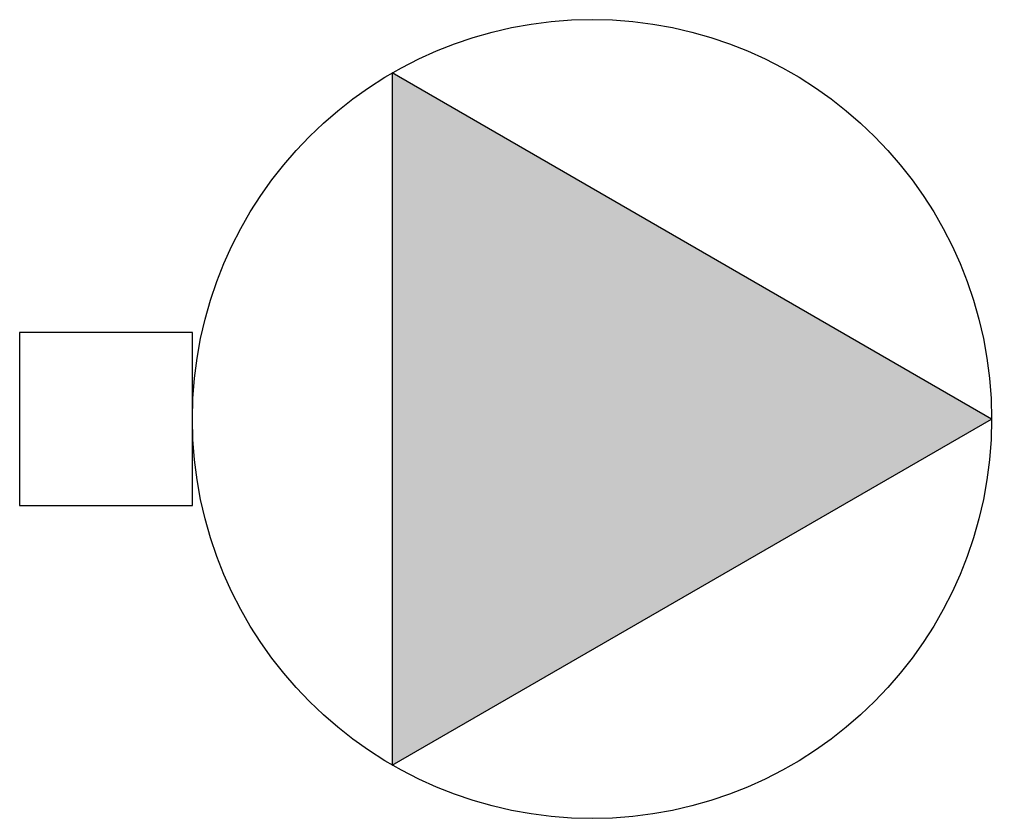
# Model space of a CAD drawing. Header units: millimetres. Extents: x -3091.393 to -3090.943, y 3750.419 to 3750.789.
import ezdxf

# ---------------------------------------------------------------- set-up
doc = ezdxf.new("R2010")
doc.units = ezdxf.units.MM
doc.header["$LTSCALE"] = 10
doc.layers.add('Ele_tomadas', color=2, linetype='Continuous')

msp = doc.modelspace()

# ---------------------------------------------------------------- hatches: boundary and pattern name
at = {"layer": 'Ele_tomadas'}
msp.add_hatch(color=1, dxfattribs=at).paths.add_polyline_path([(-3090.94305, 3750.60375), (-3091.22017, 3750.76375), (-3091.22017, 3750.44375)])

# ---------------------------------------------------------------- linework, layer by layer
at = {"layer": 'Ele_tomadas', "color": 3}
for points in [[(-3091.22017, 3750.44375), (-3090.94305, 3750.60375), (-3091.22017, 3750.76375)], [(-3091.39255, 3750.56375), (-3091.31255, 3750.56375), (-3091.31255, 3750.64375), (-3091.39255, 3750.64375)]]:
    msp.add_lwpolyline(points, close=True, dxfattribs=at)
at = {"layer": 'Ele_tomadas', "color": 2}
msp.add_circle((-3091.1278, 3750.60375), 0.18475, dxfattribs=at)

doc.saveas('drawing.dxf')
